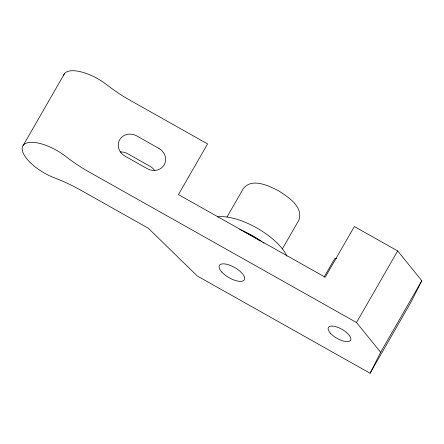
<?xml version="1.0" encoding="UTF-8"?>
<svg xmlns="http://www.w3.org/2000/svg" width="444" height="444" viewBox="0 0 444 444"><rect width="100%" height="100%" fill="white"/><g stroke="black" fill="none" stroke-linecap="round" stroke-linejoin="round"><path stroke-width="0.67" d="M380.636 352.292L356.515 322.511L89.544 172.233A79.87 32.229 29.9 0 1 65.867 156.516A31.946 12.893 29.9 0 0 22.766 146.098A31.946 12.893 29.9 0 0 55.023 178.094A79.87 32.229 29.9 0 1 80.569 190.082L148.302 228.21L197.247 275.957L370.096 373.26L380.636 352.292L421.8 280.702L397.68 250.927L354.351 226.54L325.208 277.217L178.444 194.605L207.587 143.923L130.708 100.649A79.87 32.229 29.9 0 1 107.032 84.926A31.946 12.893 29.9 0 0 63.542 75.53M421.8 280.702L411.261 301.67L370.096 373.26M23.349 145.182L64.513 73.599M226.978 217.049L243.379 188.517C251.976 177.606 268.348 185.636 278.244 190.626C287.89 196.725 303.246 206.477 299.051 219.852L282.329 248.934M324.098 277.073L334.726 258.591A94.905 38.295 29.9 0 0 336.702 258.38M356.515 322.511L397.68 250.927M217.788 216.9A44.977 18.149 29.9 0 1 256.948 228.072A44.977 18.149 29.9 0 1 286.896 256.255M239.743 229.52A44.977 18.149 29.9 0 1 261.832 241.658M262.892 242.424A44.977 18.149 29.9 0 1 263.936 243.201M244.589 232.101A43.928 17.727 29.9 0 1 248.185 233.86L255.472 237.962A43.928 17.727 29.9 0 1 259.995 240.903M154.723 170.74A12.782 11.688 26.7 0 0 149.939 166.25L127.672 153.713A12.782 11.688 26.7 0 0 120.23 151.953M158.908 148.396L136.641 135.864A12.782 11.688 26.7 0 0 119.68 139.732A12.782 11.688 26.7 0 0 124.986 156.138L147.253 168.67A12.782 11.688 26.7 0 0 164.213 164.802A12.782 11.688 26.7 0 0 158.908 148.396M330.558 333.344A12.782 5.156 29.9 0 0 350.05 340.814A12.782 5.156 29.9 0 0 337.862 327.361A12.782 5.156 29.9 0 0 330.558 333.344M221.806 272.05A14.397 5.811 29.9 0 0 243.773 280.464A14.397 5.811 29.9 0 0 230.036 265.307A14.397 5.811 29.9 0 0 221.806 272.05"/></g></svg>
